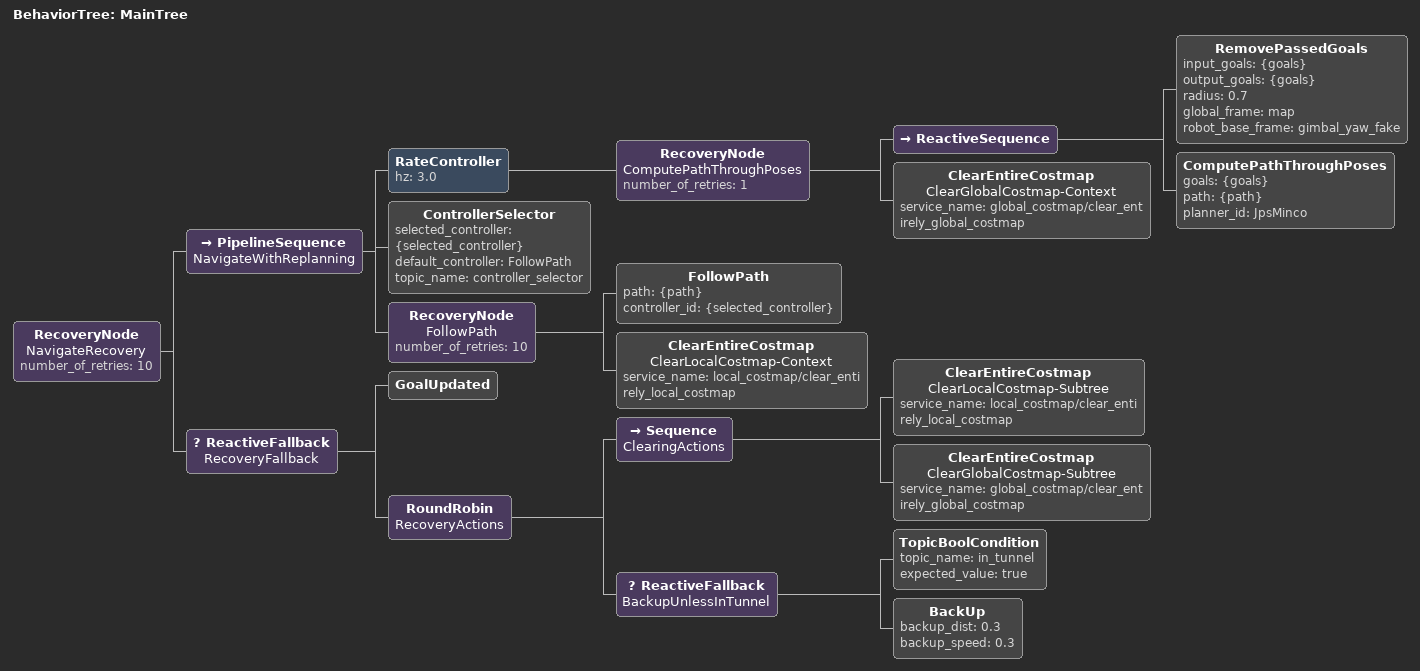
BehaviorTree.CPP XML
<?xml version="1.0" encoding="UTF-8"?>
<root BTCPP_format="3"
      main_tree_to_execute="MainTree">
  <BehaviorTree ID="MainTree">
    <RecoveryNode name="NavigateRecovery"
                  number_of_retries="10">
      <PipelineSequence name="NavigateWithReplanning">
        <RateController hz="3.0">
          <RecoveryNode name="ComputePathThroughPoses"
                        number_of_retries="1">
            <ReactiveSequence>
              <RemovePassedGoals input_goals="{goals}"
                                 output_goals="{goals}"
                                 radius="0.7"
                                 global_frame="map"
                                 robot_base_frame="gimbal_yaw_fake"/>
              <ComputePathThroughPoses goals="{goals}"
                                       path="{path}"
                                       planner_id="JpsMinco"/>
            </ReactiveSequence>
            <ClearEntireCostmap name="ClearGlobalCostmap-Context"
                                service_name="global_costmap/clear_entirely_global_costmap"/>
          </RecoveryNode>
        </RateController>
        <ControllerSelector selected_controller="{selected_controller}"
                            default_controller="FollowPath"
                            topic_name="controller_selector"/>
        <RecoveryNode name="FollowPath"
                      number_of_retries="10">
          <FollowPath path="{path}"
                      controller_id="{selected_controller}"/>
          <ClearEntireCostmap name="ClearLocalCostmap-Context"
                              service_name="local_costmap/clear_entirely_local_costmap"/>
        </RecoveryNode>
      </PipelineSequence>
      <ReactiveFallback name="RecoveryFallback">
        <GoalUpdated/>
        <RoundRobin name="RecoveryActions">
          <Sequence name="ClearingActions">
            <ClearEntireCostmap name="ClearLocalCostmap-Subtree"
                                service_name="local_costmap/clear_entirely_local_costmap"/>
            <ClearEntireCostmap name="ClearGlobalCostmap-Subtree"
                                service_name="global_costmap/clear_entirely_global_costmap"/>
          </Sequence>
          <ReactiveFallback name="BackupUnlessInTunnel">
            <TopicBoolCondition topic_name="in_tunnel"
                                expected_value="true"/>
            <BackUp backup_dist="0.3"
                    backup_speed="0.3"/>
          </ReactiveFallback>
        </RoundRobin>
      </ReactiveFallback>
    </RecoveryNode>
  </BehaviorTree>
</root>
